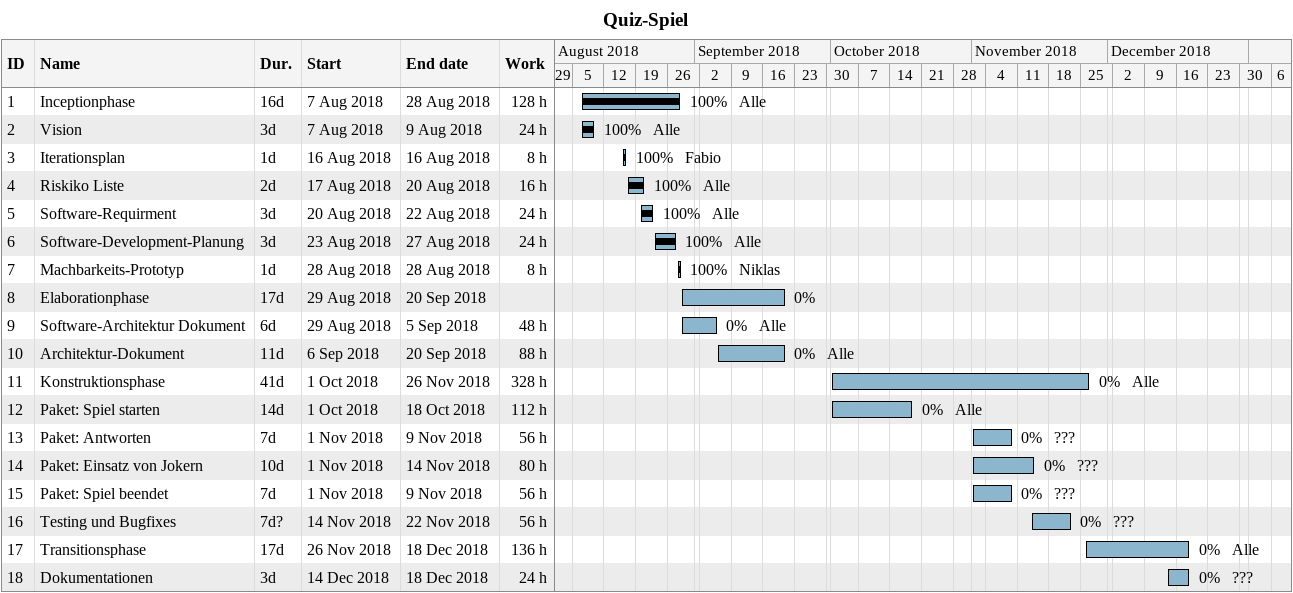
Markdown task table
Quiz-Spiel

| ID | Task | Duration | Start | Finish | Resources | % complete | Work (h) |
|---|---|---|---|---|---|---|---|
| 1 | Inceptionphase | 16d | 2018-08-07 | 2018-08-28 | Alle | 100 | 128 |
| 2 | Vision | 3d | 2018-08-07 | 2018-08-09 | Alle | 100 | 24 |
| 3 | Iterationsplan | 1d | 2018-08-16 | 2018-08-16 | Fabio | 100 | 8 |
| 4 | Riskiko Liste | 2d | 2018-08-17 | 2018-08-20 | Alle | 100 | 16 |
| 5 | Software-Requirment | 3d | 2018-08-20 | 2018-08-22 | Alle | 100 | 24 |
| 6 | Software-Development-Planung | 3d | 2018-08-23 | 2018-08-27 | Alle | 100 | 24 |
| 7 | Machbarkeits-Prototyp | 1d | 2018-08-28 | 2018-08-28 | Niklas | 100 | 8 |
| 8 | Elaborationphase | 17d | 2018-08-29 | 2018-09-20 |  | 0 |  |
| 9 | Software-Architektur Dokument | 6d | 2018-08-29 | 2018-09-05 | Alle | 0 | 48 |
| 10 | Architektur-Dokument | 11d | 2018-09-06 | 2018-09-20 | Alle | 0 | 88 |
| 11 | Konstruktionsphase | 41d | 2018-10-01 | 2018-11-26 | Alle | 0 | 328 |
| 12 | Paket: Spiel starten | 14d | 2018-10-01 | 2018-10-18 | Alle | 0 | 112 |
| 13 | Paket: Antworten | 7d | 2018-11-01 | 2018-11-09 | ??? | 0 | 56 |
| 14 | Paket: Einsatz von Jokern | 10d | 2018-11-01 | 2018-11-14 | ??? | 0 | 80 |
| 15 | Paket: Spiel beendet | 7d | 2018-11-01 | 2018-11-09 | ??? | 0 | 56 |
| 16 | Testing und Bugfixes | 7d? | 2018-11-14 | 2018-11-22 | ??? | 0 | 56 |
| 17 | Transitionsphase | 17d | 2018-11-26 | 2018-12-18 | Alle | 0 | 136 |
| 18 | Dokumentationen | 3d | 2018-12-14 | 2018-12-18 | ??? | 0 | 24 |
